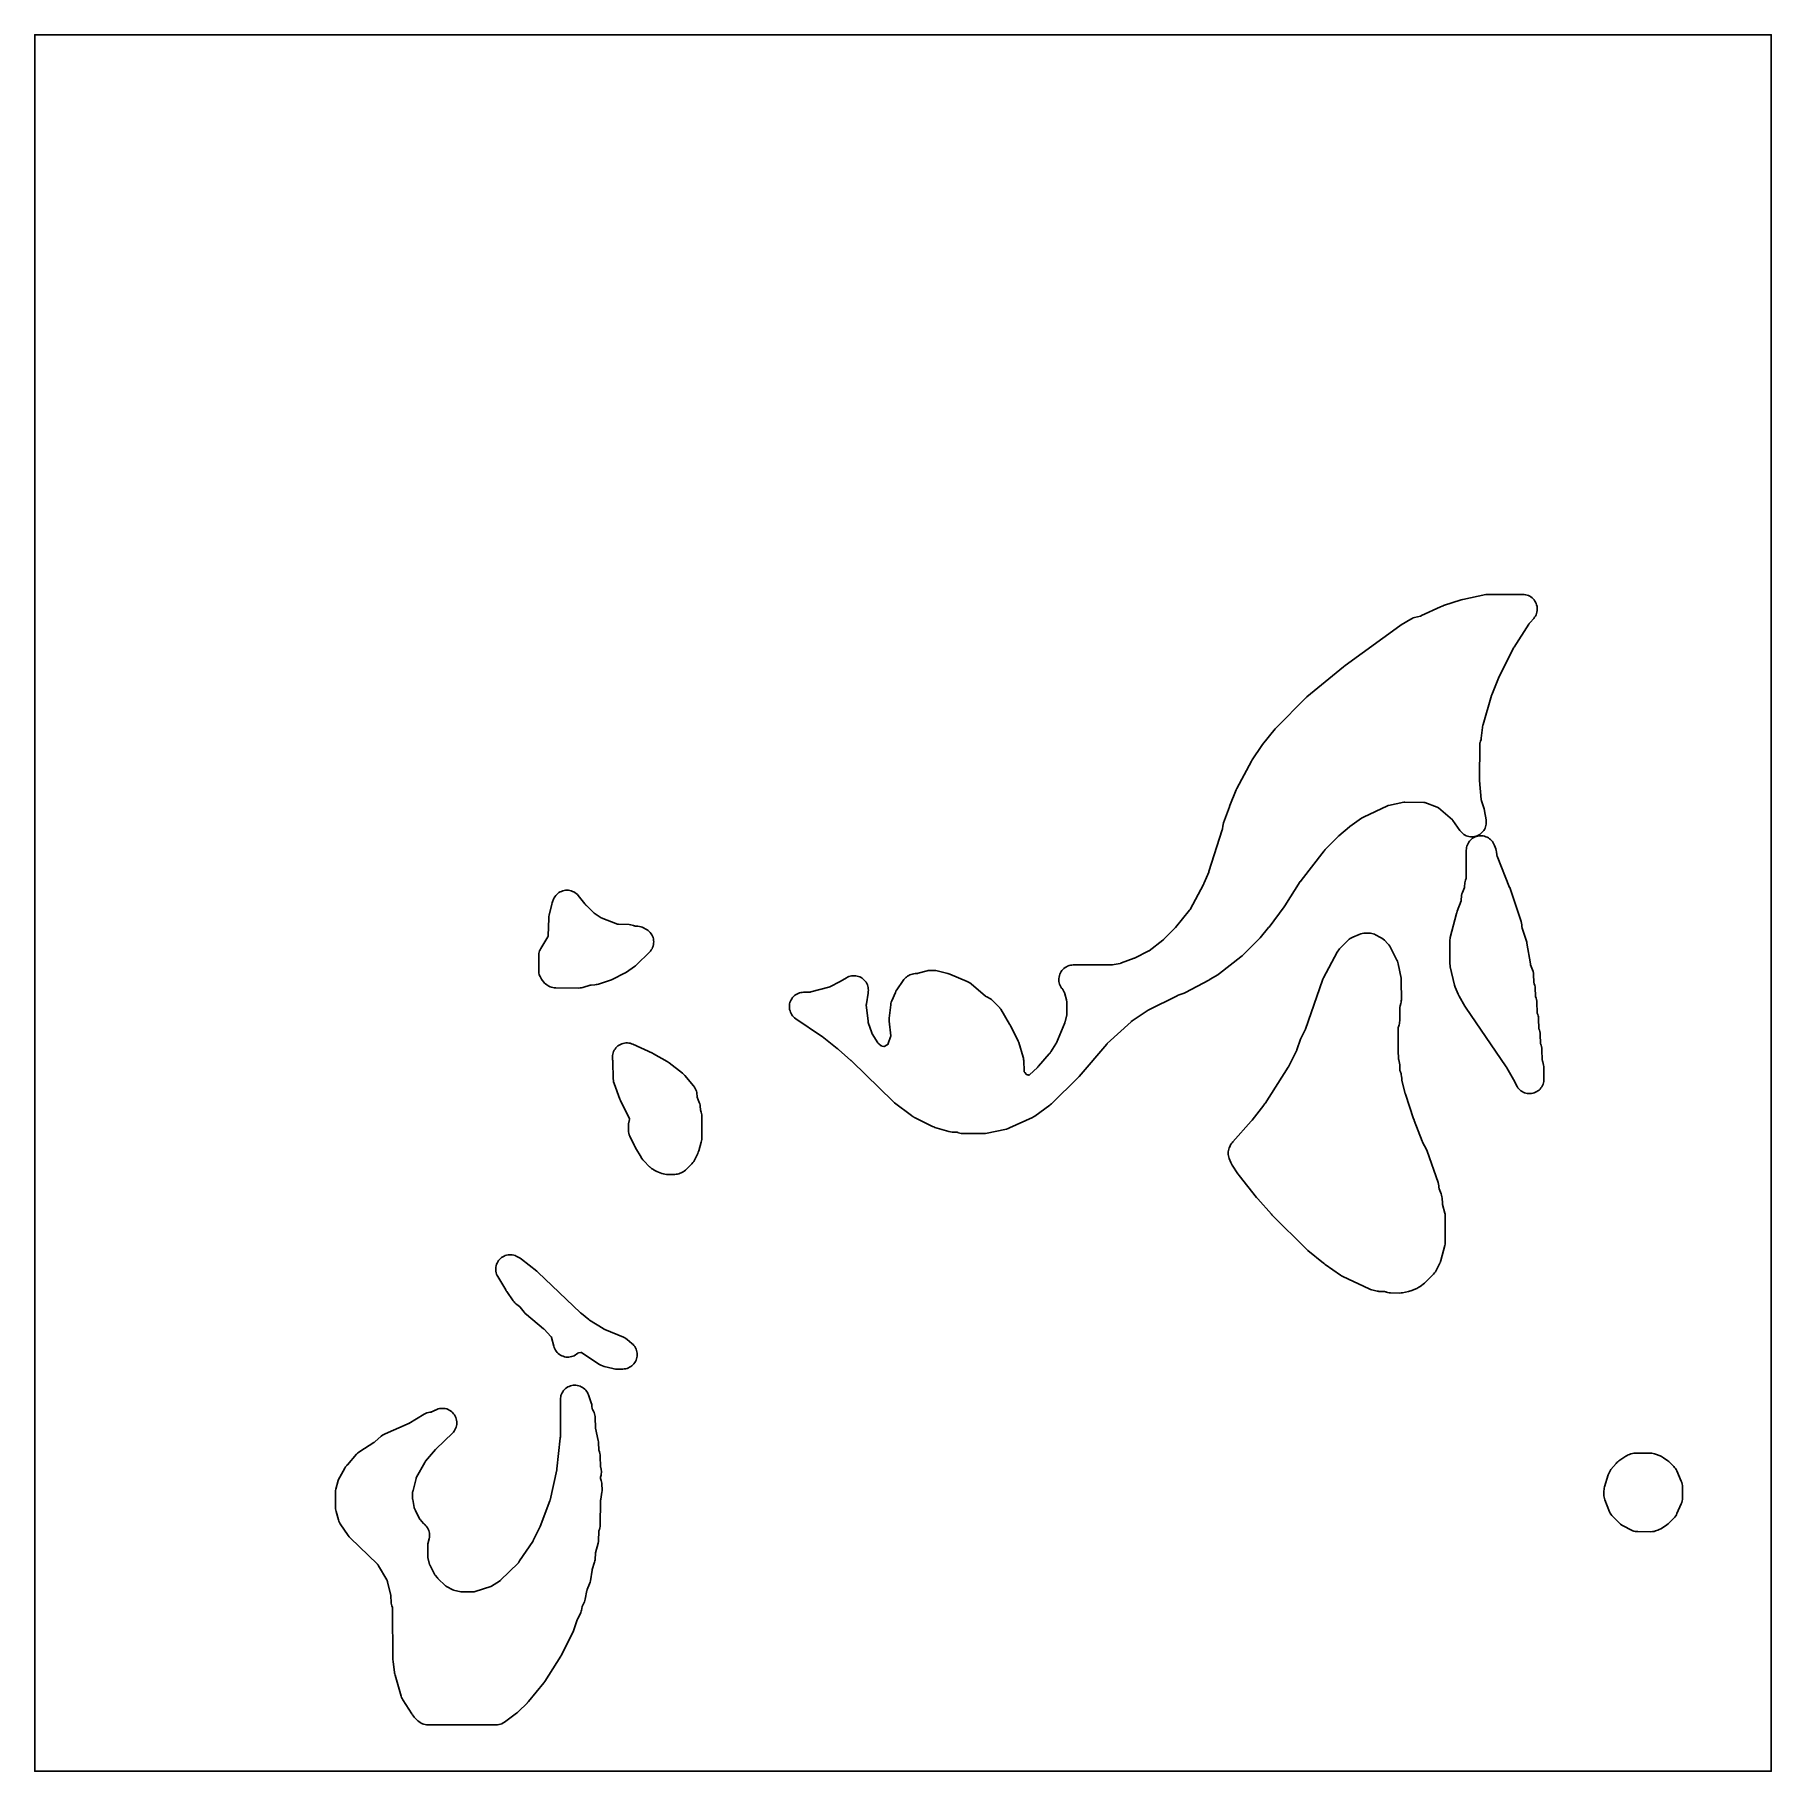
# Model space of a CAD drawing. Header units: millimetres. Extents: x 0 to 300, y 0 to 300.
import ezdxf

# ---------------------------------------------------------------- set-up
doc = ezdxf.new("R2010")
doc.units = ezdxf.units.MM
doc.layers.add('CUT', color=7, linetype='CONTINUOUS')

msp = doc.modelspace()

# ---------------------------------------------------------------- linework, layer by layer
at = {"layer": 'CUT'}
for points in [[(0, 0.01), (0, 0.02), (0, 0.05), (0, 299.92), (0, 299.95), (0, 299.96), (0.01, 299.97), (0.02, 299.97), (0.05, 299.97), (299.95, 299.97), (299.98, 299.97), (299.99, 299.97), (300, 299.97), (300, 299.96), (300, 299.95), (300, 299.92), (300, 0.05), (300, 0.02), (300, 0.01), (299.99, 0), (299.98, 0), (299.95, 0), (0.05, 0), (0.02, 0), (0.01, 0), (0.01, 0.01)], [(132.82, 134.57), (132.58, 134.55), (132.34, 134.51), (132.11, 134.45), (131.88, 134.37), (131.66, 134.26), (131.45, 134.13), (131.26, 133.98), (131.08, 133.82), (130.92, 133.64), (130.78, 133.44), (130.66, 133.23), (130.55, 133.01), (130.47, 132.78), (130.42, 132.54), (130.38, 132.3), (130.37, 132.06), (130.38, 131.82), (130.42, 131.58), (130.48, 131.34), (130.56, 131.11), (130.66, 130.89), (130.79, 130.69), (130.93, 130.49), (131.09, 130.31), (131.27, 130.15), (131.47, 130), (135.94, 126.97), (136.04, 126.9), (138.63, 124.87), (138.68, 124.83), (138.71, 124.81), (138.73, 124.79), (138.74, 124.78), (138.79, 124.74), (138.85, 124.68), (141, 122.8), (141.01, 122.8), (141.03, 122.78), (141.04, 122.77), (141.05, 122.77), (141.11, 122.71), (141.17, 122.66), (148.28, 115.67), (148.53, 115.45), (151.48, 113.25), (151.51, 113.22), (151.69, 113.1), (151.7, 113.09), (151.73, 113.07), (151.82, 113.03), (151.94, 112.96), (151.97, 112.95), (155.11, 111.39), (155.3, 111.3), (155.51, 111.23), (157.89, 110.52), (158.18, 110.46), (158.49, 110.42), (159.31, 110.38), (159.36, 110.38), (159.38, 110.38), (159.41, 110.37), (159.44, 110.36), (159.51, 110.34), (159.58, 110.31), (159.8, 110.23), (160.02, 110.18), (160.25, 110.15), (160.48, 110.14), (163.76, 110.14), (164.02, 110.15), (164.27, 110.19), (167.86, 110.94), (168.14, 111.02), (168.4, 111.12), (172.35, 112.95), (172.56, 113.06), (172.75, 113.19), (175.35, 115.05), (175.51, 115.17), (175.66, 115.3), (180.27, 119.87), (180.41, 120.02), (185.2, 125.61), (185.24, 125.65), (185.26, 125.67), (185.28, 125.69), (189.39, 129.46), (189.43, 129.49), (189.44, 129.5), (189.52, 129.57), (189.53, 129.57), (189.55, 129.6), (189.56, 129.61), (189.61, 129.64), (192.21, 131.38), (192.35, 131.46), (197.36, 133.97), (197.43, 134), (197.47, 134.02), (197.55, 134.05), (198.39, 134.33), (198.59, 134.4), (198.78, 134.5), (202.82, 136.66), (203.03, 136.78), (203.07, 136.81), (204.38, 137.6), (204.4, 137.61), (204.46, 137.64), (204.65, 137.78), (208.36, 140.68), (208.58, 140.88), (211.52, 143.8), (211.68, 143.97), (213.15, 145.73), (213.23, 145.83), (215.86, 149.32), (215.97, 149.48), (218.64, 153.69), (218.65, 153.7), (218.76, 153.87), (222.78, 159.02), (222.82, 159.07), (222.86, 159.11), (222.88, 159.13), (222.94, 159.2), (225.21, 161.51), (225.24, 161.54), (225.26, 161.56), (225.29, 161.58), (227.13, 163.13), (227.14, 163.14), (227.15, 163.15), (227.19, 163.17), (227.2, 163.18), (229.22, 164.62), (229.23, 164.63), (229.35, 164.71), (229.4, 164.75), (229.42, 164.77), (229.43, 164.78), (229.55, 164.82), (233.69, 166.76), (233.78, 166.8), (233.79, 166.8), (233.87, 166.82), (236.53, 167.4), (236.63, 167.43), (236.65, 167.43), (236.68, 167.43), (239.96, 167.36), (240, 167.36), (240.02, 167.36), (240.06, 167.35), (240.09, 167.34), (240.12, 167.33), (240.16, 167.32), (242.28, 166.53), (242.32, 166.52), (242.36, 166.5), (242.47, 166.46), (242.5, 166.43), (244.91, 164.35), (244.94, 164.32), (244.98, 164.27), (245.01, 164.23), (246.21, 162.51), (246.35, 162.31), (246.52, 162.14), (246.7, 161.98), (246.89, 161.84), (247.1, 161.71), (247.32, 161.61), (247.55, 161.53), (247.78, 161.48), (248.02, 161.44), (248.26, 161.43), (248.5, 161.44), (248.74, 161.48), (248.98, 161.53), (249.2, 161.61), (249.42, 161.72), (249.63, 161.84), (249.82, 161.98), (250.01, 162.14), (250.17, 162.32), (250.32, 162.51), (250.44, 162.71), (250.55, 162.93), (250.64, 163.15), (250.7, 163.39), (250.74, 163.62), (250.76, 163.87), (250.75, 164.11), (250.73, 164.35), (250.47, 165.89), (250.46, 165.89), (250.45, 165.98), (250.39, 166.23), (249.93, 167.66), (249.93, 167.68), (249.92, 167.71), (249.92, 167.74), (249.91, 167.77), (249.91, 167.79), (249.9, 167.84), (249.59, 171.12), (249.59, 171.23), (249.64, 177.5), (249.64, 177.54), (249.64, 177.56), (249.66, 177.64), (249.67, 177.66), (249.7, 177.73), (249.79, 177.96), (249.86, 178.2), (249.9, 178.44), (250.19, 180.75), (250.2, 180.8), (250.21, 180.84), (251.68, 185.81), (251.71, 185.91), (251.71, 185.92), (251.72, 185.94), (251.72, 185.95), (252.87, 188.81), (252.88, 188.83), (255.49, 194.06), (255.56, 194.18), (258.13, 198.15), (258.18, 198.22), (258.2, 198.26), (258.23, 198.3), (258.25, 198.32), (258.26, 198.33), (258.3, 198.38), (258.36, 198.44), (258.97, 199.15), (259.12, 199.35), (259.25, 199.56), (259.36, 199.78), (259.45, 200.01), (259.51, 200.25), (259.55, 200.49), (259.57, 200.74), (259.56, 200.99), (259.53, 201.23), (259.47, 201.47), (259.39, 201.71), (259.29, 201.93), (259.16, 202.14), (259.02, 202.34), (258.86, 202.53), (258.67, 202.7), (258.48, 202.85), (258.27, 202.98), (258.04, 203.08), (257.81, 203.17), (257.57, 203.23), (257.33, 203.27), (257.08, 203.28), (251.21, 203.3), (250.95, 203.29), (250.7, 203.25), (246.71, 202.44), (246.43, 202.36), (243.39, 201.35), (243.31, 201.33), (243.12, 201.28), (242.87, 201.17), (239.59, 199.63), (239.58, 199.63), (239.55, 199.62), (239.53, 199.61), (239.5, 199.6), (239.39, 199.56), (239.38, 199.56), (238.36, 199.28), (238.16, 199.22), (237.96, 199.13), (237.76, 199.03), (236.04, 198.03), (235.82, 197.89), (226.38, 191.01), (226.37, 191), (226.35, 190.99), (226.25, 190.91), (226.15, 190.84), (226.1, 190.79), (219.79, 185.58), (219.61, 185.42), (219.6, 185.41), (219.6, 185.4), (214.49, 180.27), (214.32, 180.09), (212.12, 177.38), (211.97, 177.18), (210.33, 174.73), (210.2, 174.51), (207.67, 169.75), (207.56, 169.51), (206.49, 166.85), (206.42, 166.64), (206.41, 166.61), (205.38, 163.82), (205.3, 163.53), (205.24, 163.23), (205.19, 162.77), (205.19, 162.74), (205.16, 162.63), (202.85, 155.41), (202.82, 155.32), (202.81, 155.3), (202.02, 153.45), (201.99, 153.37), (201.95, 153.28), (201.91, 153.18), (199.59, 148.89), (199.53, 148.8), (199.48, 148.72), (197.07, 145.75), (197.02, 145.69), (197, 145.67), (195.02, 143.66), (194.98, 143.62), (194.92, 143.56), (194.89, 143.54), (192.51, 141.75), (192.46, 141.71), (192.44, 141.7), (192.4, 141.67), (192.34, 141.64), (190.09, 140.5), (190.01, 140.46), (189.99, 140.45), (189.93, 140.43), (187.77, 139.63), (187.67, 139.6), (187.64, 139.59), (187.6, 139.58), (187.53, 139.56), (186.14, 139.3), (186.08, 139.29), (186.02, 139.29), (186.01, 139.29), (179.42, 139.28), (179.17, 139.27), (178.92, 139.23), (178.68, 139.17), (178.44, 139.08), (178.22, 138.97), (178, 138.84), (177.81, 138.69), (177.62, 138.52), (177.46, 138.33), (177.31, 138.13), (177.19, 137.91), (177.09, 137.68), (177.01, 137.44), (176.96, 137.2), (176.93, 136.95), (176.92, 136.7), (176.94, 136.45), (176.99, 136.2), (177.06, 135.96), (177.15, 135.73), (177.27, 135.51), (177.4, 135.3), (177.54, 135.14), (177.56, 135.11), (177.59, 135.08), (177.59, 135.06), (177.6, 135.05), (177.61, 135.04), (177.63, 134.99), (177.64, 134.97), (177.67, 134.92), (177.68, 134.9), (177.91, 134.48), (177.92, 134.46), (177.93, 134.45), (177.94, 134.41), (177.95, 134.39), (177.97, 134.31), (178.25, 133.24), (178.26, 133.19), (178.26, 133.18), (178.27, 133.16), (178.27, 133.15), (178.27, 133.14), (178.27, 133.1), (178.28, 133.02), (178.32, 131.91), (178.32, 131.79), (178.29, 130.76), (178.29, 130.73), (178.29, 130.69), (178.29, 130.68), (178.29, 130.67), (178.28, 130.66), (178.28, 130.64), (178, 129.48), (177.99, 129.43), (177.98, 129.4), (177.96, 129.3), (177.95, 129.27), (177.95, 129.26), (176.49, 125.81), (176.48, 125.78), (176.46, 125.74), (176.43, 125.68), (175.55, 124.3), (175.51, 124.24), (175.45, 124.14), (175.44, 124.12), (175.43, 124.1), (175.41, 124.07), (175.4, 124.06), (175.39, 124.05), (175.39, 124.04), (175.38, 124.03), (175.33, 123.98), (175.27, 123.92), (173.43, 121.79), (173.42, 121.78), (173.31, 121.66), (173.24, 121.57), (173.23, 121.57), (171.87, 120.31), (171.86, 120.31), (171.83, 120.28), (171.82, 120.27), (171.81, 120.27), (171.79, 120.26), (171.78, 120.26), (171.76, 120.26), (171.74, 120.27), (171.65, 120.29), (171.54, 120.31), (171.4, 120.33), (171.39, 120.33), (171.38, 120.34), (171.37, 120.34), (171.36, 120.35), (171.35, 120.36), (171.06, 120.68), (171.04, 120.71), (170.96, 120.8), (170.95, 120.81), (170.95, 120.82), (170.95, 120.83), (170.94, 120.83), (170.94, 120.84), (170.94, 120.85), (170.94, 120.96), (170.86, 122.75), (170.84, 122.96), (170.81, 123.16), (170.76, 123.36), (170, 125.9), (169.92, 126.1), (169.84, 126.3), (168.6, 128.78), (168.48, 128.98), (168.44, 129.05), (168.42, 129.08), (166.89, 131.62), (166.75, 131.83), (166.72, 131.87), (166.5, 132.13), (165.65, 132.99), (165.48, 133.14), (165.29, 133.29), (165.1, 133.41), (164.47, 133.76), (164.46, 133.77), (164.4, 133.8), (164.38, 133.81), (164.35, 133.83), (164.31, 133.86), (164.29, 133.87), (164.25, 133.9), (161.76, 136.02), (161.55, 136.18), (161.33, 136.32), (161.1, 136.43), (158.11, 137.67), (157.77, 137.78), (155.88, 138.26), (155.67, 138.31), (155.47, 138.33), (155.26, 138.34), (154.78, 138.34), (154.57, 138.33), (154.36, 138.3), (154.16, 138.26), (152.61, 137.86), (152.49, 137.83), (152.45, 137.82), (152.33, 137.8), (152.08, 137.79), (151.85, 137.76), (151.63, 137.72), (151.41, 137.65), (151.2, 137.57), (150.99, 137.46), (150.8, 137.34), (150.62, 137.2), (150.49, 137.09), (150.33, 136.95), (150.31, 136.93), (150.16, 136.76), (150.02, 136.58), (148.92, 134.98), (148.79, 134.76), (148.68, 134.54), (148.06, 133.08), (147.98, 132.86), (147.92, 132.63), (147.88, 132.39), (147.61, 130.11), (147.59, 129.84), (147.6, 129.56), (147.87, 127.06), (147.87, 127.04), (147.87, 126.98), (147.87, 126.96), (147.84, 126.87), (147.46, 125.69), (147.46, 125.67), (147.45, 125.65), (147.45, 125.64), (147.44, 125.63), (147.43, 125.63), (147.43, 125.62), (146.87, 125.26), (146.85, 125.25), (146.82, 125.22), (146.81, 125.22), (146.79, 125.21), (146.78, 125.21), (146.76, 125.21), (146.71, 125.22), (146.4, 125.27), (146.39, 125.27), (146.33, 125.29), (146.32, 125.29), (146.31, 125.3), (146.3, 125.31), (146.29, 125.31), (146.25, 125.34), (145.81, 125.68), (145.79, 125.7), (145.7, 125.76), (145.68, 125.78), (145.67, 125.8), (145.66, 125.81), (144.7, 127.37), (144.67, 127.42), (144.66, 127.44), (144.64, 127.47), (144.62, 127.5), (144.61, 127.52), (144.61, 127.54), (144.6, 127.55), (144.59, 127.58), (144.01, 129.37), (143.97, 129.5), (143.98, 129.5), (143.96, 129.62), (143.66, 132.34), (143.65, 132.4), (143.67, 132.51), (143.68, 132.55), (143.97, 134.41), (143.97, 134.44), (143.98, 134.49), (144.01, 134.68), (144.02, 134.92), (144.01, 135.16), (143.98, 135.4), (143.92, 135.63), (143.84, 135.86), (143.74, 136.08), (143.62, 136.29), (143.48, 136.48), (143.32, 136.67), (143.14, 136.83), (142.95, 136.98), (142.75, 137.11), (142.53, 137.22), (142.31, 137.3), (142.08, 137.37), (141.84, 137.41), (141.6, 137.43), (141.36, 137.42), (141.12, 137.4), (140.88, 137.35), (140.65, 137.27), (140.43, 137.18), (140.22, 137.06), (139.17, 136.42), (139.08, 136.37), (139.05, 136.35), (137.45, 135.55), (137.34, 135.5), (137.31, 135.49), (137.26, 135.47), (137.23, 135.46), (137.22, 135.46), (137.2, 135.45), (134.05, 134.62), (134.02, 134.61), (134.01, 134.61), (133.96, 134.6), (133.94, 134.6), (133.93, 134.6), (133.92, 134.6), (133.91, 134.59), (133.9, 134.59), (133.82, 134.59)], [(245.66, 148.27), (245.63, 148.19), (244.55, 144.04), (244.51, 143.83), (244.48, 143.62), (244.47, 143.4), (244.48, 139.5), (244.5, 139.21), (244.55, 138.93), (245.3, 135.8), (245.35, 135.62), (245.41, 135.44), (245.91, 134.21), (246.07, 133.89), (247.08, 132.15), (247.17, 132), (254.21, 121.69), (254.23, 121.65), (254.26, 121.61), (254.32, 121.52), (255.49, 119.48), (255.5, 119.46), (255.51, 119.44), (255.52, 119.42), (255.98, 118.48), (256.09, 118.27), (256.23, 118.06), (256.38, 117.88), (256.55, 117.71), (256.74, 117.55), (256.94, 117.42), (257.16, 117.3), (257.38, 117.21), (257.61, 117.14), (257.85, 117.09), (258.09, 117.06), (258.33, 117.06), (258.57, 117.08), (258.81, 117.13), (259.05, 117.2), (259.27, 117.29), (259.49, 117.4), (259.69, 117.53), (259.88, 117.68), (260.05, 117.85), (260.21, 118.04), (260.35, 118.23), (260.47, 118.45), (260.57, 118.67), (260.64, 118.9), (260.69, 119.14), (260.72, 119.38), (260.73, 119.62), (260.68, 121.73), (260.66, 122), (260.61, 122.26), (260.53, 122.52), (260.47, 122.69), (260.46, 122.73), (260.45, 122.76), (260.43, 122.82), (260.43, 122.9), (260.39, 124.62), (260.37, 124.9), (260.31, 125.17), (260.23, 125.44), (260.2, 125.53), (260.18, 125.58), (260.18, 125.59), (260.17, 125.62), (260.16, 125.64), (260.15, 125.67), (260.15, 125.68), (260.15, 125.74), (260.1, 127.26), (260.08, 127.51), (260.03, 127.76), (259.96, 128), (259.9, 128.16), (259.9, 128.17), (259.87, 128.27), (259.86, 128.3), (259.85, 128.32), (259.85, 128.33), (259.85, 128.34), (259.85, 128.4), (259.81, 129.84), (259.81, 129.86), (259.81, 129.9), (259.8, 130.08), (259.77, 130.31), (259.72, 130.52), (259.65, 130.74), (259.58, 130.93), (259.57, 130.95), (259.56, 130.99), (259.56, 131.01), (259.56, 131.05), (259.56, 131.07), (259.52, 132.79), (259.5, 133.05), (259.45, 133.3), (259.38, 133.55), (259.29, 133.81), (259.28, 133.85), (259.27, 133.86), (259.27, 133.87), (259.26, 133.9), (259.26, 133.91), (259.26, 133.92), (259.26, 133.95), (259.26, 134), (259.22, 135.22), (259.2, 135.49), (259.14, 135.75), (259.06, 136.01), (259.02, 136.11), (258.98, 136.21), (258.98, 136.22), (258.97, 136.23), (258.97, 136.24), (258.97, 136.25), (258.97, 136.26), (258.97, 136.32), (258.97, 136.34), (258.93, 137.59), (258.9, 137.87), (258.85, 138.15), (258.76, 138.42), (258.42, 139.28), (258.41, 139.3), (258.4, 139.37), (258.39, 139.42), (258.38, 139.44), (258.38, 139.48), (257.79, 143.03), (257.75, 143.21), (257.7, 143.39), (256.96, 145.66), (256.95, 145.68), (256.95, 145.7), (256.94, 145.73), (256.93, 145.81), (256.93, 145.82), (256.93, 145.83), (256.9, 146.2), (256.86, 146.49), (256.78, 146.77), (254.87, 152.5), (254.82, 152.64), (254.8, 152.69), (252.66, 158.06), (252.63, 158.14), (252.62, 158.15), (252.6, 158.2), (252.6, 158.21), (252.58, 158.25), (252.58, 158.26), (252.58, 158.28), (252.57, 158.31), (252.51, 158.8), (252.47, 159.08), (252.39, 159.35), (252.18, 159.94), (252.08, 160.16), (251.97, 160.37), (251.84, 160.58), (251.69, 160.76), (251.52, 160.94), (251.33, 161.09), (251.13, 161.23), (250.92, 161.34), (250.7, 161.44), (250.47, 161.51), (250.24, 161.57), (250, 161.59), (249.75, 161.6), (249.51, 161.58), (249.28, 161.54), (249.04, 161.48), (248.82, 161.39), (248.6, 161.28), (248.4, 161.16), (248.21, 161.01), (248.03, 160.84), (247.87, 160.66), (247.73, 160.47), (247.61, 160.26), (247.5, 160.04), (247.42, 159.81), (247.37, 159.58), (247.33, 159.34), (247.32, 159.1), (247.32, 154.37), (247.31, 154.27), (247.31, 154.25), (247.3, 154.23), (247.3, 154.22), (247.25, 154.11), (247.18, 153.91), (247.12, 153.7), (247.08, 153.49), (247.05, 153.28), (247.03, 152.94), (247.03, 152.87), (247.03, 152.79), (247.03, 152.77), (247.02, 152.73), (247.01, 152.71), (247, 152.68), (246.65, 151.78), (246.56, 151.54), (246.51, 151.29), (246.48, 151.04), (246.45, 150.62), (246.45, 150.59), (246.45, 150.53), (246.44, 150.47), (246.44, 150.45), (246.44, 150.44), (246.44, 150.43), (246.43, 150.4), (246.43, 150.39), (246.42, 150.36), (245.75, 148.57), (245.71, 148.44), (245.69, 148.38), (245.69, 148.37), (245.68, 148.34), (245.67, 148.32)], [(87.42, 142.11), (87.31, 141.91), (87.22, 141.7), (87.15, 141.48), (87.1, 141.26), (87.07, 141.04), (87.06, 140.81), (87.06, 138.39), (87.07, 138.14), (87.11, 137.89), (87.17, 137.64), (87.22, 137.48), (87.31, 137.26), (87.41, 137.05), (87.53, 136.84), (87.67, 136.65), (87.93, 136.33), (88.09, 136.16), (88.26, 136), (88.45, 135.86), (88.64, 135.73), (88.8, 135.64), (89.03, 135.53), (89.27, 135.44), (89.51, 135.37), (89.76, 135.33), (90.02, 135.32), (93.95, 135.3), (94.2, 135.31), (94.44, 135.35), (94.68, 135.41), (95.97, 135.79), (95.99, 135.8), (96.02, 135.81), (96.04, 135.81), (96.1, 135.82), (96.12, 135.82), (96.14, 135.82), (96.78, 135.87), (96.99, 135.89), (97.19, 135.93), (97.39, 135.99), (99.64, 136.74), (99.98, 136.88), (101.78, 137.79), (101.92, 137.86), (102, 137.9), (102.22, 138.03), (103.63, 139), (103.81, 139.14), (103.97, 139.29), (106.19, 141.5), (106.36, 141.68), (106.51, 141.88), (106.64, 142.09), (106.74, 142.32), (106.82, 142.55), (106.88, 142.79), (106.92, 143.04), (106.93, 143.28), (106.92, 143.53), (106.88, 143.78), (106.82, 144.02), (106.73, 144.25), (106.62, 144.47), (106.49, 144.68), (106.34, 144.88), (106.17, 145.06), (105.99, 145.23), (105.79, 145.37), (105.57, 145.49), (105.18, 145.69), (104.95, 145.8), (104.71, 145.88), (104.46, 145.93), (104.21, 145.96), (103.79, 145.99), (103.76, 145.99), (103.73, 146), (103.72, 146), (103.7, 146.01), (103.65, 146.03), (103.58, 146.05), (103.45, 146.1), (103.2, 146.17), (102.94, 146.23), (102.67, 146.25), (100.83, 146.31), (100.8, 146.31), (100.75, 146.31), (100.73, 146.31), (100.72, 146.31), (100.67, 146.33), (97.88, 147.45), (97.77, 147.49), (97.74, 147.5), (97.71, 147.51), (97.7, 147.52), (97.68, 147.53), (96.67, 148.24), (96.65, 148.25), (96.61, 148.29), (96.59, 148.3), (95.32, 149.53), (95.28, 149.57), (95.26, 149.59), (95.23, 149.62), (95.23, 149.63), (95.17, 149.69), (95.13, 149.74), (95.08, 149.8), (95.06, 149.82), (93.9, 151.26), (93.74, 151.45), (93.56, 151.61), (93.36, 151.76), (93.15, 151.89), (92.92, 152), (92.69, 152.08), (92.45, 152.14), (92.21, 152.18), (91.96, 152.19), (91.72, 152.18), (91.47, 152.14), (91.23, 152.08), (91, 152), (90.78, 151.89), (90.57, 151.77), (90.37, 151.62), (90.19, 151.45), (90.02, 151.27), (89.88, 151.07), (89.75, 150.86), (89.65, 150.64), (89.47, 150.2), (89.41, 150.04), (89.4, 150.01), (89.34, 149.81), (88.88, 147.9), (88.83, 147.64), (88.81, 147.38), (88.72, 144.34), (88.72, 144.32), (88.72, 144.27), (88.72, 144.26), (88.71, 144.23), (88.71, 144.22), (88.7, 144.21), (88.7, 144.2), (88.67, 144.16), (88.64, 144.12)], [(206.44, 107.88), (206.35, 107.67), (206.28, 107.45), (206.22, 107.22), (206.19, 106.99), (206.18, 106.76), (206.19, 106.53), (206.22, 106.3), (206.28, 106.07), (206.35, 105.85), (206.62, 105.16), (206.74, 104.91), (206.88, 104.67), (207.86, 103.22), (207.89, 103.17), (207.9, 103.15), (207.92, 103.12), (208.07, 102.91), (211.09, 99.1), (211.12, 99.06), (211.18, 98.99), (211.28, 98.86), (213.64, 96.23), (213.74, 96.13), (219.77, 90.13), (219.95, 89.96), (222.66, 87.75), (222.75, 87.69), (222.8, 87.65), (222.83, 87.62), (222.85, 87.61), (222.92, 87.55), (225.57, 85.69), (225.73, 85.59), (225.89, 85.5), (225.91, 85.49), (225.97, 85.47), (230.55, 83.32), (230.76, 83.23), (230.99, 83.16), (231.69, 82.98), (231.89, 82.94), (232.1, 82.91), (232.22, 82.9), (232.31, 82.9), (233.05, 82.86), (233.16, 82.86), (233.17, 82.86), (233.23, 82.85), (233.27, 82.84), (233.28, 82.83), (233.29, 82.83), (233.41, 82.79), (233.51, 82.75), (233.75, 82.68), (233.99, 82.65), (234.24, 82.63), (235.75, 82.61), (235.78, 82.61), (235.8, 82.61), (236.06, 82.62), (236.32, 82.66), (237.31, 82.87), (237.52, 82.93), (237.72, 83), (238.74, 83.41), (238.95, 83.5), (239.14, 83.61), (239.32, 83.74), (240.07, 84.31), (240.35, 84.55), (241.66, 85.89), (241.82, 86.08), (241.97, 86.28), (242.09, 86.49), (242.69, 87.65), (242.72, 87.71), (242.73, 87.73), (242.77, 87.83), (242.83, 87.97), (242.84, 88.01), (242.85, 88.04), (242.91, 88.21), (243.61, 90.85), (243.65, 91.06), (243.68, 91.27), (243.69, 91.49), (243.69, 95.81), (243.68, 96.02), (243.66, 96.22), (243.61, 96.42), (243.23, 97.93), (243.21, 98.01), (243.19, 98.11), (243.18, 98.12), (243.18, 98.14), (243.18, 98.16), (243.14, 98.97), (243.11, 99.24), (243.05, 99.51), (242.97, 99.76), (242.64, 100.59), (242.63, 100.63), (242.62, 100.65), (242.61, 100.68), (242.6, 100.71), (242.6, 100.72), (242.59, 100.77), (242.56, 101.13), (242.51, 101.42), (242.43, 101.71), (240.56, 107.09), (240.42, 107.43), (239.76, 108.68), (239.74, 108.73), (239.69, 108.86), (238.33, 112.4), (238.31, 112.45), (238.23, 112.64), (238.21, 112.7), (236.79, 116.96), (236.75, 117.1), (236.18, 119.35), (236.17, 119.37), (236.17, 119.4), (236.16, 119.41), (236.16, 119.42), (236.16, 119.43), (236.16, 119.46), (236.16, 119.49), (236.16, 119.56), (236.15, 119.62), (236.15, 119.65), (236.12, 120.05), (236.09, 120.29), (236.04, 120.53), (235.96, 120.76), (235.93, 120.83), (235.89, 120.93), (235.87, 120.98), (235.86, 121), (235.85, 121.02), (235.85, 121.03), (235.85, 121.04), (235.85, 121.05), (235.85, 121.11), (235.85, 121.13), (235.82, 122.04), (235.79, 122.32), (235.74, 122.6), (235.65, 122.87), (235.6, 122.98), (235.6, 122.99), (235.59, 123.02), (235.58, 123.07), (235.58, 123.08), (235.58, 123.11), (235.58, 123.16), (235.54, 124.37), (235.54, 124.4), (235.57, 128.44), (235.57, 128.52), (235.57, 128.53), (235.59, 128.59), (235.7, 128.94), (235.76, 129.17), (235.79, 129.4), (235.81, 129.64), (235.85, 131.96), (235.85, 132.02), (235.85, 132.03), (235.86, 132.06), (235.87, 132.1), (235.91, 132.22), (236.02, 132.64), (236.06, 132.85), (236.09, 133.06), (236.1, 133.28), (236.09, 136.52), (236.08, 136.75), (236.04, 136.99), (235.56, 139.47), (235.51, 139.69), (235.44, 139.91), (235.34, 140.12), (234.23, 142.32), (234.1, 142.54), (233.95, 142.75), (233.78, 142.94), (233.16, 143.57), (232.96, 143.76), (232.74, 143.92), (232.51, 144.05), (231.64, 144.49), (231.43, 144.58), (231.22, 144.66), (231, 144.71), (230.77, 144.75), (230.55, 144.76), (229.86, 144.77), (229.59, 144.76), (229.33, 144.72), (229.08, 144.66), (228.83, 144.57), (227.69, 144.08), (227.48, 143.97), (227.28, 143.85), (227.09, 143.71), (226.91, 143.55), (225.43, 142.07), (225.27, 141.89), (225.12, 141.69), (224.99, 141.48), (222.62, 137.03), (222.54, 136.85), (222.47, 136.67), (219.52, 128.19), (219.52, 128.18), (219.51, 128.15), (219.5, 128.13), (219.46, 128.05), (218.82, 126.81), (218.69, 126.49), (218.05, 124.64), (218.04, 124.61), (218.03, 124.59), (218.02, 124.56), (218.01, 124.54), (216.58, 121.7), (216.57, 121.67), (216.53, 121.61), (212.55, 115.35), (212.48, 115.27), (212.36, 115.09), (210.33, 112.5), (210.28, 112.44), (210.27, 112.43), (210.26, 112.42), (210.18, 112.33), (210.17, 112.32), (210.13, 112.27), (206.98, 108.75), (206.84, 108.57), (206.71, 108.39), (206.6, 108.2)], [(99.85, 122.78), (99.87, 122.71), (99.87, 122.7), (99.87, 122.64), (99.87, 122.63), (99.94, 119.61), (99.96, 119.35), (100.01, 119.08), (100.09, 118.82), (101.06, 116.12), (101.18, 115.85), (102.76, 112.7), (102.77, 112.68), (102.78, 112.66), (102.78, 112.65), (102.78, 112.64), (102.78, 112.63), (102.77, 112.59), (102.6, 111.82), (102.56, 111.56), (102.55, 111.3), (102.55, 111.28), (102.55, 111.23), (102.56, 110.75), (102.58, 110.48), (102.63, 110.21), (102.71, 109.95), (102.82, 109.7), (103.64, 108.04), (103.67, 107.95), (103.71, 107.89), (103.8, 107.71), (104.76, 106.08), (104.77, 106.06), (104.85, 105.93), (104.9, 105.83), (105.06, 105.62), (105.23, 105.42), (106.23, 104.41), (106.24, 104.4), (106.25, 104.39), (106.41, 104.25), (106.58, 104.12), (106.76, 104), (106.96, 103.89), (107.03, 103.83), (107.25, 103.71), (107.48, 103.61), (108.36, 103.27), (108.61, 103.19), (108.86, 103.13), (109.12, 103.1), (109.3, 103.09), (109.49, 103.09), (110.57, 103.11), (110.8, 103.13), (111.03, 103.16), (111.26, 103.22), (111.48, 103.3), (111.7, 103.4), (112, 103.56), (112.21, 103.69), (112.41, 103.84), (112.6, 104.01), (113.52, 104.94), (113.69, 105.14), (113.85, 105.35), (113.98, 105.58), (114.55, 106.72), (114.64, 106.93), (114.71, 107.16), (115.14, 108.67), (115.2, 108.89), (115.23, 109.12), (115.24, 109.35), (115.24, 113.2), (115.23, 113.42), (115.2, 113.63), (115.15, 113.85), (115.09, 114.05), (115.05, 114.16), (115.04, 114.17), (115.03, 114.21), (115.03, 114.22), (115.02, 114.24), (115.02, 114.26), (115.01, 114.3), (115, 114.37), (114.98, 114.79), (114.95, 115.05), (114.89, 115.3), (114.81, 115.55), (114.46, 116.46), (114.46, 116.47), (114.45, 116.48), (114.44, 116.54), (114.44, 116.55), (114.44, 116.57), (114.43, 116.69), (114.43, 116.76), (114.41, 116.99), (114.38, 117.24), (114.31, 117.49), (114.23, 117.73), (114.12, 117.96), (113.98, 118.18), (113.83, 118.38), (112.3, 120.19), (112.16, 120.35), (112.13, 120.38), (111.89, 120.59), (109.58, 122.38), (109.28, 122.58), (106.89, 123.93), (106.72, 124.02), (103.35, 125.59), (103.12, 125.68), (102.88, 125.75), (102.63, 125.8), (102.39, 125.82), (102.14, 125.82), (101.89, 125.79), (101.65, 125.74), (101.41, 125.66), (101.18, 125.56), (100.97, 125.44), (100.76, 125.3), (100.57, 125.14), (100.4, 124.96), (100.25, 124.76), (100.12, 124.55), (100, 124.33), (99.92, 124.1), (99.85, 123.86), (99.81, 123.62), (99.79, 123.37), (99.8, 123.12), (99.83, 122.88)], [(81.37, 83.16), (81.41, 83.08), (81.46, 83.01), (81.55, 82.86), (82.67, 81.25), (82.8, 81.08), (82.95, 80.91), (83.11, 80.76), (83.29, 80.63), (83.74, 80.31), (83.8, 80.27), (83.81, 80.27), (83.84, 80.23), (83.88, 80.18), (84.54, 79.31), (84.73, 79.1), (84.93, 78.91), (87.9, 76.44), (87.93, 76.42), (87.95, 76.4), (88, 76.35), (89.18, 75.12), (89.22, 75.07), (89.25, 75.05), (89.26, 75.03), (89.27, 75.03), (89.28, 75.01), (89.28, 75), (89.29, 74.98), (89.3, 74.95), (89.3, 74.94), (89.69, 73.42), (89.76, 73.18), (89.86, 72.96), (89.97, 72.74), (90.11, 72.54), (90.27, 72.35), (90.44, 72.18), (90.64, 72.02), (90.84, 71.89), (91.06, 71.77), (91.29, 71.68), (91.52, 71.61), (91.77, 71.56), (92.01, 71.54), (92.26, 71.54), (92.5, 71.57), (92.74, 71.62), (92.98, 71.7), (93.2, 71.79), (93.42, 71.91), (93.62, 72.05), (93.81, 72.21), (93.85, 72.24), (93.86, 72.25), (93.88, 72.25), (93.93, 72.27), (94.35, 72.34), (94.4, 72.35), (94.41, 72.35), (94.42, 72.35), (94.43, 72.35), (94.46, 72.34), (94.47, 72.33), (94.52, 72.3), (97.58, 70.27), (97.82, 70.13), (98.08, 70.02), (98.35, 69.94), (99.89, 69.55), (100.1, 69.5), (100.31, 69.48), (100.52, 69.47), (101.6, 69.48), (101.85, 69.49), (102.09, 69.53), (102.32, 69.59), (102.55, 69.68), (102.77, 69.78), (102.98, 69.91), (103.17, 70.05), (103.35, 70.22), (103.52, 70.4), (103.66, 70.6), (103.79, 70.81), (103.89, 71.03), (103.97, 71.26), (104.03, 71.49), (104.07, 71.73), (104.08, 71.98), (104.07, 72.22), (104.03, 72.46), (103.97, 72.7), (103.89, 72.93), (103.79, 73.15), (103.67, 73.36), (103.52, 73.55), (103.36, 73.74), (103.18, 73.9), (102.34, 74.6), (102.14, 74.75), (101.92, 74.88), (101.69, 74.99), (98.47, 76.32), (98.43, 76.34), (98.38, 76.36), (98.26, 76.42), (98.19, 76.46), (95.86, 77.95), (95.81, 77.98), (95.77, 78.01), (95.76, 78.02), (95.7, 78.06), (94.44, 79.08), (94.37, 79.15), (94.33, 79.18), (94.29, 79.21), (86.91, 86.21), (86.74, 86.36), (84.11, 88.44), (83.84, 88.63), (83.42, 88.88), (83.2, 88.99), (82.98, 89.09), (82.74, 89.16), (82.5, 89.2), (82.26, 89.23), (82.01, 89.23), (81.77, 89.2), (81.53, 89.15), (81.29, 89.08), (81.07, 88.99), (80.85, 88.87), (80.65, 88.73), (80.46, 88.58), (80.28, 88.41), (80.13, 88.22), (79.99, 88.01), (79.88, 87.79), (79.78, 87.57), (79.71, 87.33), (79.67, 87.09), (79.64, 86.85), (79.64, 86.6), (79.67, 86.36), (79.72, 86.12), (79.79, 85.88), (79.88, 85.66), (80, 85.44)], [(51.95, 45.56), (51.96, 45.33), (51.99, 45.1), (52.05, 44.87), (52.46, 43.46), (52.54, 43.22), (52.66, 42.98), (52.79, 42.76), (54.17, 40.72), (54.33, 40.51), (54.5, 40.32), (59.21, 35.78), (59.24, 35.75), (59.24, 35.74), (59.25, 35.73), (59.25, 35.72), (59.27, 35.7), (59.28, 35.68), (59.32, 35.6), (59.4, 35.46), (60.81, 33.04), (60.86, 32.97), (60.88, 32.94), (60.9, 32.9), (60.91, 32.88), (60.93, 32.77), (60.95, 32.68), (61.53, 30.42), (61.53, 30.41), (61.53, 30.4), (61.53, 30.36), (61.54, 30.25), (61.58, 29.23), (61.6, 29.01), (61.63, 28.8), (61.69, 28.59), (61.78, 28.3), (61.78, 28.28), (61.8, 28.23), (61.82, 28.15), (61.82, 28.14), (61.82, 28.13), (61.82, 28.12), (61.82, 28.07), (61.88, 19.29), (61.9, 18.95), (62.16, 17.05), (62.17, 16.97), (62.19, 16.81), (62.25, 16.58), (63.29, 12.99), (63.37, 12.77), (63.47, 12.55), (63.59, 12.34), (65.14, 9.93), (65.16, 9.89), (65.26, 9.72), (65.41, 9.52), (65.57, 9.34), (66.18, 8.73), (66.36, 8.57), (66.56, 8.42), (66.77, 8.3), (66.99, 8.19), (67.22, 8.11), (67.46, 8.05), (67.7, 8.01), (67.95, 8), (79.66, 8), (79.92, 8.01), (80.18, 8.06), (80.44, 8.12), (80.68, 8.22), (80.91, 8.34), (81.13, 8.48), (83.24, 10.02), (83.39, 10.14), (83.53, 10.26), (85.12, 11.83), (85.13, 11.84), (85.14, 11.85), (85.3, 12.03), (87.94, 15.25), (88.13, 15.51), (90.87, 19.88), (90.87, 19.89), (90.92, 19.97), (91.04, 20.17), (91.06, 20.21), (92.94, 23.98), (93.06, 24.28), (93.7, 26.13), (93.7, 26.14), (93.71, 26.16), (93.72, 26.18), (93.76, 26.27), (94.26, 27.23), (94.35, 27.42), (94.42, 27.63), (94.48, 27.84), (94.52, 28.05), (94.54, 28.2), (94.55, 28.39), (94.55, 28.4), (94.55, 28.41), (94.57, 28.45), (94.58, 28.48), (94.87, 29.03), (94.98, 29.25), (95.06, 29.49), (95.12, 29.73), (95.4, 31.23), (95.41, 31.27), (95.41, 31.28), (95.45, 31.37), (95.85, 32.4), (95.93, 32.66), (95.99, 32.91), (96.28, 34.74), (96.29, 34.8), (96.3, 34.82), (96.3, 34.83), (96.31, 34.85), (96.32, 34.86), (96.72, 36.14), (96.77, 36.34), (96.81, 36.55), (96.83, 36.75), (96.87, 37.48), (96.87, 37.62), (96.86, 37.61), (96.87, 37.63), (96.87, 37.64), (96.87, 37.66), (96.89, 37.71), (97.33, 39.43), (97.39, 39.7), (97.41, 39.98), (97.45, 41.3), (97.46, 41.39), (97.47, 41.49), (97.48, 41.52), (97.57, 41.78), (97.64, 42.03), (97.68, 42.29), (97.7, 42.55), (97.74, 46.68), (97.74, 46.76), (97.74, 46.78), (97.75, 46.8), (97.75, 46.81), (97.77, 46.94), (97.79, 47.02), (97.98, 48.21), (98, 48.43), (98.01, 48.66), (97.99, 49.52), (97.97, 49.76), (97.93, 50), (97.87, 50.23), (97.76, 50.57), (97.73, 50.66), (97.74, 50.71), (97.75, 50.8), (97.83, 51.12), (97.87, 51.36), (97.9, 51.6), (97.9, 51.84), (97.87, 52.08), (97.83, 52.32), (97.82, 52.36), (97.79, 52.43), (97.77, 52.5), (97.76, 52.54), (97.75, 52.58), (97.75, 52.6), (97.75, 52.64), (97.71, 54.38), (97.69, 54.65), (97.64, 54.91), (97.56, 55.17), (97.49, 55.37), (97.47, 55.41), (97.47, 55.44), (97.46, 55.48), (97.46, 55.49), (97.45, 55.6), (97.41, 56.69), (97.39, 56.92), (97.35, 57.15), (96.89, 59.24), (96.88, 59.27), (96.88, 59.29), (96.87, 59.32), (96.87, 59.33), (96.87, 59.34), (96.87, 59.37), (96.87, 59.39), (96.83, 61.07), (96.81, 61.3), (96.77, 61.54), (96.71, 61.77), (96.63, 61.99), (96.53, 62.2), (96.36, 62.51), (96.35, 62.54), (96.34, 62.55), (96.33, 62.58), (96.33, 62.59), (96.33, 62.61), (96.27, 63.09), (96.23, 63.36), (96.15, 63.63), (95.67, 65.01), (95.58, 65.24), (95.47, 65.45), (95.34, 65.65), (95.19, 65.84), (95.02, 66.02), (94.83, 66.17), (94.63, 66.31), (94.42, 66.43), (94.2, 66.53), (93.97, 66.6), (93.73, 66.65), (93.49, 66.68), (93.25, 66.69), (93.01, 66.67), (92.77, 66.63), (92.54, 66.57), (92.31, 66.48), (92.1, 66.38), (91.89, 66.25), (91.7, 66.1), (91.52, 65.94), (91.36, 65.75), (91.22, 65.56), (91.1, 65.35), (90.99, 65.13), (90.91, 64.9), (90.86, 64.67), (90.82, 64.43), (90.81, 64.19), (90.82, 57.79), (90.8, 57.57), (90.8, 57.54), (90.22, 52.23), (90.21, 52.18), (90.19, 52.09), (89.02, 46.83), (89.02, 46.81), (89.01, 46.8), (89, 46.75), (88.98, 46.71), (87.31, 42.27), (87.26, 42.16), (87.17, 41.93), (86.13, 39.85), (86.08, 39.75), (86.05, 39.72), (86.05, 39.71), (83.77, 36.34), (83.71, 36.25), (83.63, 36.12), (83.62, 36.11), (83.62, 36.1), (83.58, 36.05), (83.56, 36.02), (83.52, 35.97), (83.51, 35.96), (80.49, 32.99), (80.47, 32.96), (80.46, 32.95), (80.37, 32.9), (80.29, 32.86), (78.92, 31.98), (78.88, 31.95), (78.85, 31.94), (78.78, 31.92), (76.09, 31.04), (76.06, 31.03), (75.94, 31), (75.92, 31), (75.9, 31), (73.79, 31), (73.69, 31.01), (73.66, 31.02), (73.64, 31.02), (72.34, 31.31), (72.32, 31.32), (72.31, 31.32), (72.23, 31.36), (71.15, 31.91), (71.09, 31.94), (71.08, 31.95), (71.07, 31.96), (71.06, 31.96), (71.05, 31.97), (71.04, 31.98), (71, 32.02), (70.97, 32.05), (70.96, 32.06), (69.66, 33.3), (69.65, 33.3), (69.64, 33.32), (69.62, 33.33), (69.6, 33.35), (69.57, 33.39), (69.15, 33.89), (69.13, 33.92), (69.12, 33.93), (69.11, 33.94), (69.1, 33.96), (69.08, 33.99), (69.05, 34.05), (68.29, 35.54), (68.27, 35.58), (68.27, 35.59), (68.26, 35.6), (68.25, 35.63), (68.25, 35.64), (68.24, 35.67), (68.22, 35.73), (67.93, 36.92), (67.93, 36.96), (67.92, 37.01), (67.92, 37.02), (67.9, 37.11), (67.9, 37.12), (67.9, 37.14), (67.9, 37.18), (67.89, 38.99), (67.89, 39.02), (67.9, 39.08), (67.92, 39.21), (67.93, 39.26), (68.15, 40.17), (68.2, 40.41), (68.22, 40.65), (68.22, 40.89), (68.19, 41.13), (68.14, 41.37), (68.07, 41.6), (67.98, 41.82), (67.86, 42.04), (67.73, 42.24), (67.58, 42.42), (67.41, 42.6), (67.34, 42.65), (67.29, 42.7), (67.27, 42.71), (67.25, 42.73), (67.22, 42.76), (67.2, 42.78), (67.18, 42.79), (67.17, 42.8), (67.16, 42.81), (66.58, 43.47), (66.49, 43.56), (66.48, 43.57), (66.47, 43.58), (66.47, 43.59), (65.76, 45.05), (65.7, 45.17), (65.65, 45.26), (65.62, 45.31), (65.6, 45.34), (65.6, 45.35), (65.59, 45.36), (65.59, 45.37), (65.57, 45.51), (65.56, 45.56), (65.3, 46.92), (65.29, 47), (65.28, 47.03), (65.27, 47.08), (65.26, 47.16), (65.25, 47.22), (65.25, 47.26), (65.28, 48.16), (65.28, 48.21), (65.28, 48.22), (65.28, 48.23), (65.28, 48.24), (65.32, 48.35), (65.34, 48.44), (65.35, 48.47), (65.35, 48.48), (65.88, 50.6), (65.92, 50.73), (65.95, 50.79), (67.38, 53.34), (67.39, 53.38), (67.4, 53.39), (67.42, 53.42), (67.44, 53.45), (67.51, 53.55), (69.24, 55.59), (69.31, 55.66), (69.33, 55.68), (69.35, 55.7), (72.15, 58.38), (72.32, 58.56), (72.47, 58.76), (72.6, 58.97), (72.71, 59.19), (72.8, 59.42), (72.86, 59.66), (72.9, 59.9), (72.92, 60.15), (72.91, 60.39), (72.88, 60.64), (72.82, 60.88), (72.74, 61.11), (72.64, 61.34), (72.52, 61.55), (72.37, 61.75), (72.21, 61.94), (72.03, 62.1), (71.83, 62.25), (71.62, 62.38), (71.4, 62.49), (71.17, 62.58), (70.93, 62.64), (70.68, 62.68), (70.44, 62.69), (70.19, 62.68), (69.95, 62.64), (69.71, 62.59), (69.47, 62.5), (69.25, 62.4), (69.19, 62.37), (69.05, 62.31), (68.71, 62.14), (68.57, 62.06), (68.54, 62.05), (68.52, 62.04), (68.51, 62.04), (68.47, 62.04), (68.42, 62.03), (68.28, 62.02), (68.01, 61.97), (67.75, 61.9), (67.49, 61.8), (67.25, 61.67), (64.64, 60.1), (64.62, 60.09), (64.6, 60.08), (64.48, 60.01), (64.47, 60.01), (64.34, 59.94), (60.53, 58.31), (60.29, 58.19), (60.07, 58.05), (59.86, 57.88), (58.73, 56.88), (58.68, 56.84), (58.65, 56.81), (58.61, 56.79), (56.14, 55.22), (55.95, 55.08), (55.76, 54.93), (55.6, 54.75), (54.01, 52.93), (53.99, 52.91), (53.9, 52.8), (53.84, 52.74), (53.71, 52.57), (53.59, 52.38), (52.68, 50.78), (52.54, 50.5), (52.44, 50.21), (52.03, 48.74), (51.98, 48.52), (51.95, 48.29), (51.94, 48.06)], [(271.09, 47.83), (271.1, 47.59), (271.13, 47.34), (271.19, 47.11), (271.26, 46.87), (272.06, 44.84), (272.17, 44.61), (272.3, 44.39), (272.45, 44.18), (272.62, 43.99), (273.77, 42.84), (273.97, 42.66), (274.19, 42.51), (274.42, 42.38), (275.85, 41.66), (276.06, 41.56), (276.28, 41.49), (276.5, 41.43), (276.73, 41.4), (276.96, 41.39), (279.22, 41.38), (279.49, 41.39), (279.76, 41.44), (280.02, 41.51), (280.38, 41.63), (280.65, 41.74), (280.91, 41.87), (281.75, 42.39), (281.98, 42.56), (282.2, 42.75), (283.19, 43.74), (283.35, 43.92), (283.49, 44.1), (283.61, 44.3), (283.71, 44.51), (284.45, 46.21), (284.54, 46.45), (284.61, 46.7), (284.65, 46.95), (284.66, 47.21), (284.66, 49.1), (284.65, 49.36), (284.61, 49.62), (284.54, 49.87), (284.45, 50.11), (283.66, 51.9), (283.56, 52.1), (283.44, 52.29), (283.31, 52.47), (283.16, 52.63), (282.48, 53.33), (282.46, 53.36), (282.44, 53.38), (282.28, 53.52), (282.12, 53.65), (281.39, 54.17), (281.21, 54.28), (281.03, 54.38), (280.83, 54.46), (280.02, 54.77), (279.81, 54.85), (279.58, 54.9), (279.36, 54.93), (279.13, 54.94), (276.53, 54.94), (276.26, 54.93), (276, 54.88), (275.74, 54.81), (275.5, 54.73), (275.28, 54.65), (275.08, 54.55), (274.88, 54.43), (273.69, 53.62), (273.51, 53.48), (273.34, 53.32), (273.18, 53.15), (272.31, 52.11), (272.16, 51.91), (272.03, 51.69), (271.92, 51.46), (271.83, 51.23), (271.2, 49.12), (271.15, 48.89), (271.11, 48.67), (271.1, 48.44)]]:
    msp.add_lwpolyline(points, close=True, dxfattribs=at)

doc.saveas('drawing.dxf')
